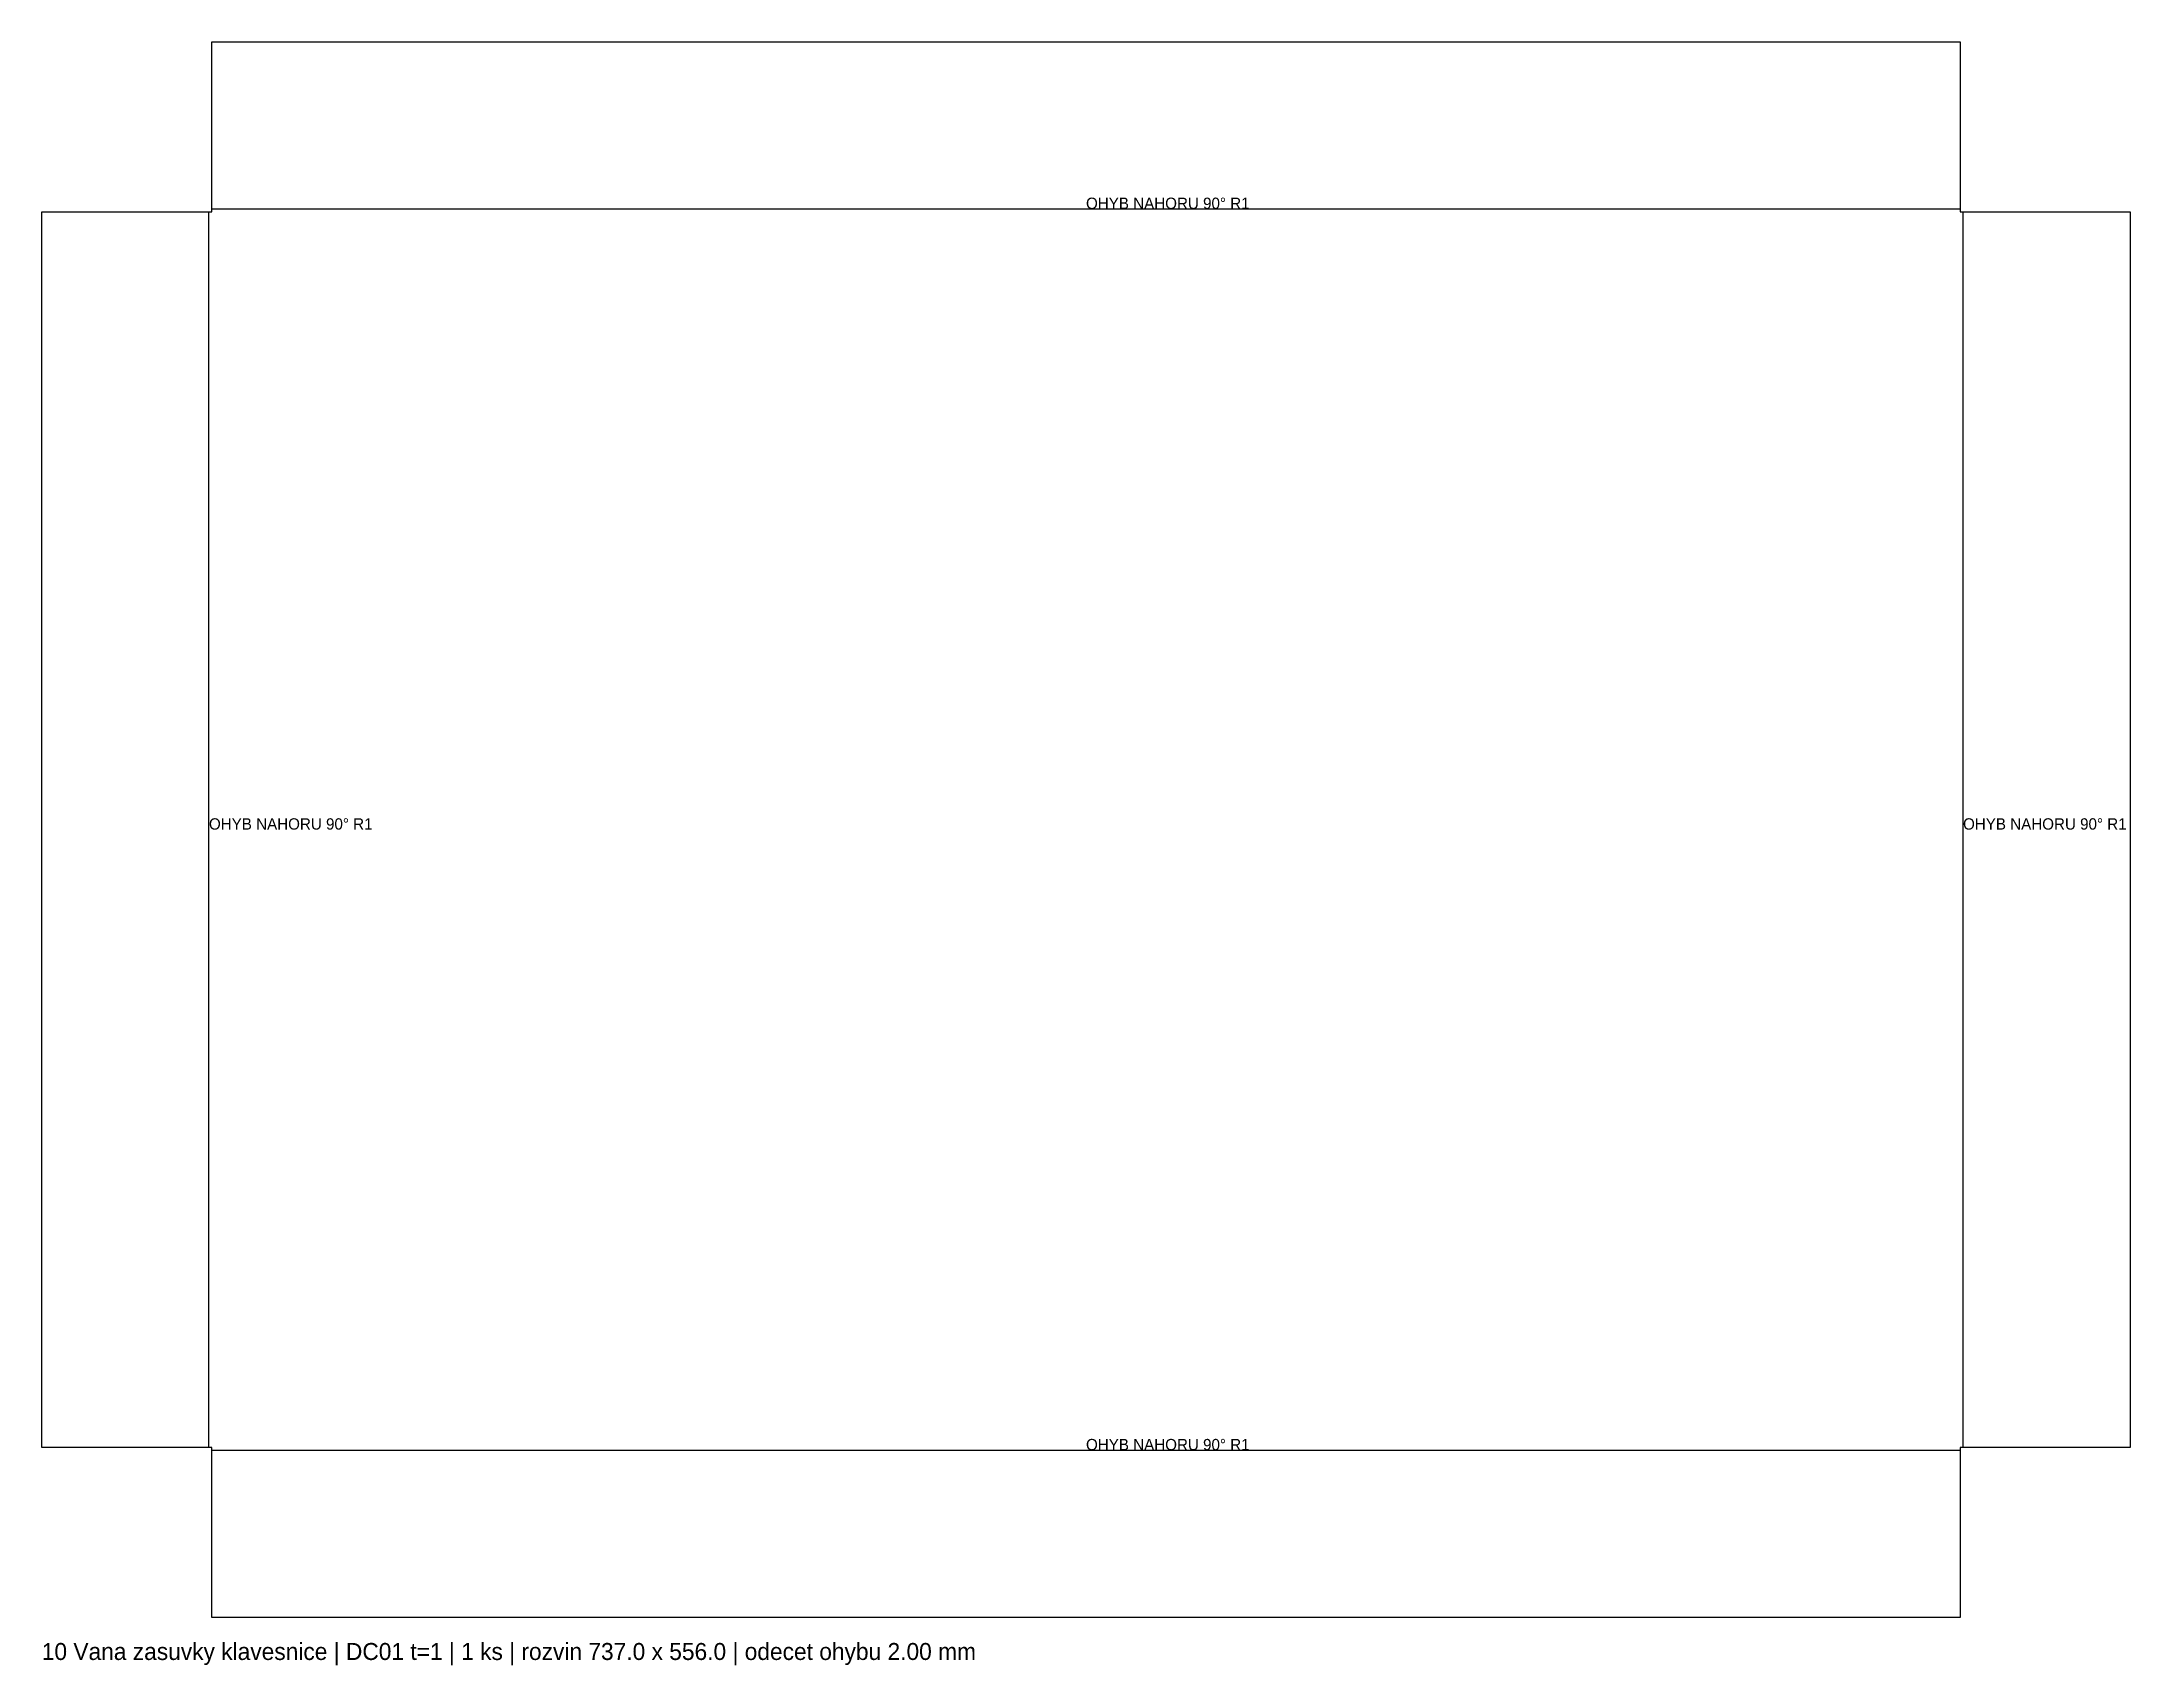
# Model space of a CAD drawing. Header units: millimetres. Extents: x 0 to 737, y -17 to 556.
import ezdxf

# ---------------------------------------------------------------- set-up
doc = ezdxf.new("R2010")
doc.units = ezdxf.units.MM
for name, color, linetype in [('BEND', 1, 'Continuous'), ('CUT', 7, 'CONTINUOUS'), ('TEXT', 3, 'CONTINUOUS')]:
    doc.layers.add(name, color=color, linetype=linetype)

msp = doc.modelspace()

# ---------------------------------------------------------------- linework, layer by layer
at = {"layer": 'BEND'}
for p, q in [((59, 60), (59, 496)), ((60, 497), (677, 497)), ((678, 60), (678, 496)), ((60, 59), (677, 59))]:
    msp.add_line(p, q, dxfattribs=at)
at = {"layer": 'CUT'}
for p, q in [((60, 496), (60, 556)), ((60, 556), (677, 556)), ((677, 556), (677, 496)), ((0, 496), (60, 496)), ((0, 60), (0, 496)), ((677, 496), (737, 496)), ((737, 496), (737, 60)), ((60, 60), (0, 60)), ((60, 0), (60, 60)), ((737, 60), (677, 60)), ((677, 60), (677, 0)), ((677, 0), (60, 0))]:
    msp.add_line(p, q, dxfattribs=at)

# ---------------------------------------------------------------- texts
at = {"layer": 'TEXT'}
for s, height, p in [('OHYB NAHORU 90° R1', 4, (368.5, 497)), ('OHYB NAHORU 90° R1', 4, (59, 278)), ('OHYB NAHORU 90° R1', 4, (678, 278)), ('OHYB NAHORU 90° R1', 4, (368.5, 59)), ('10 Vana zasuvky klavesnice | DC01 t=1 | 1 ks | rozvin 737.0 x 556.0 | odecet ohybu 2.00 mm', 6, (0, -15))]:
    msp.add_text(s, height=height, dxfattribs=at).set_placement(p)

doc.saveas('drawing.dxf')
